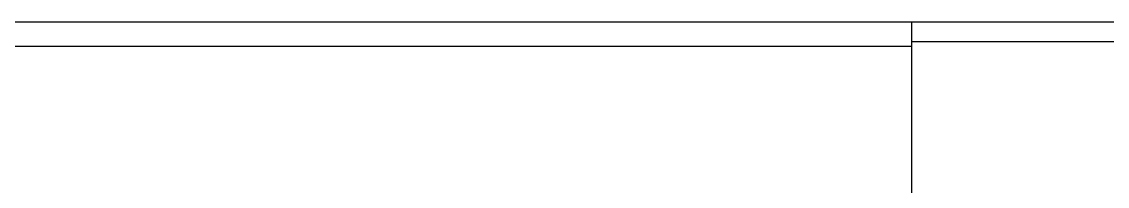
# Model space of a CAD drawing. Header units: millimetres. Extents: x 0 to 7722, y 0 to 5460.
# Drawn here: x 1710.28 to 1732.39, y 2077.95 to 2081.3 of the extents above; entities that cross this region are included whole.
import ezdxf

# ---------------------------------------------------------------- set-up
doc = ezdxf.new("R2010")
doc.units = ezdxf.units.MM
doc.header["$LTSCALE"] = 5
doc.layers.get('0').update_dxf_attribs({"linetype": 'CONTINUOUS'})

msp = doc.modelspace()

# ---------------------------------------------------------------- linework, layer by layer
for p, q in [((1682.985, 2081.301), (1737.908, 2081.301)), ((1728.408, 2078.101), (1728.408, 2081.301)), ((1728.408, 2080.897), (1735.324, 2080.897)), ((1690.747, 2080.801), (1728.408, 2080.801)), ((1728.408, 1936.801), (1728.408, 2080.801))]:
    msp.add_line(p, q)

doc.saveas('drawing.dxf')
